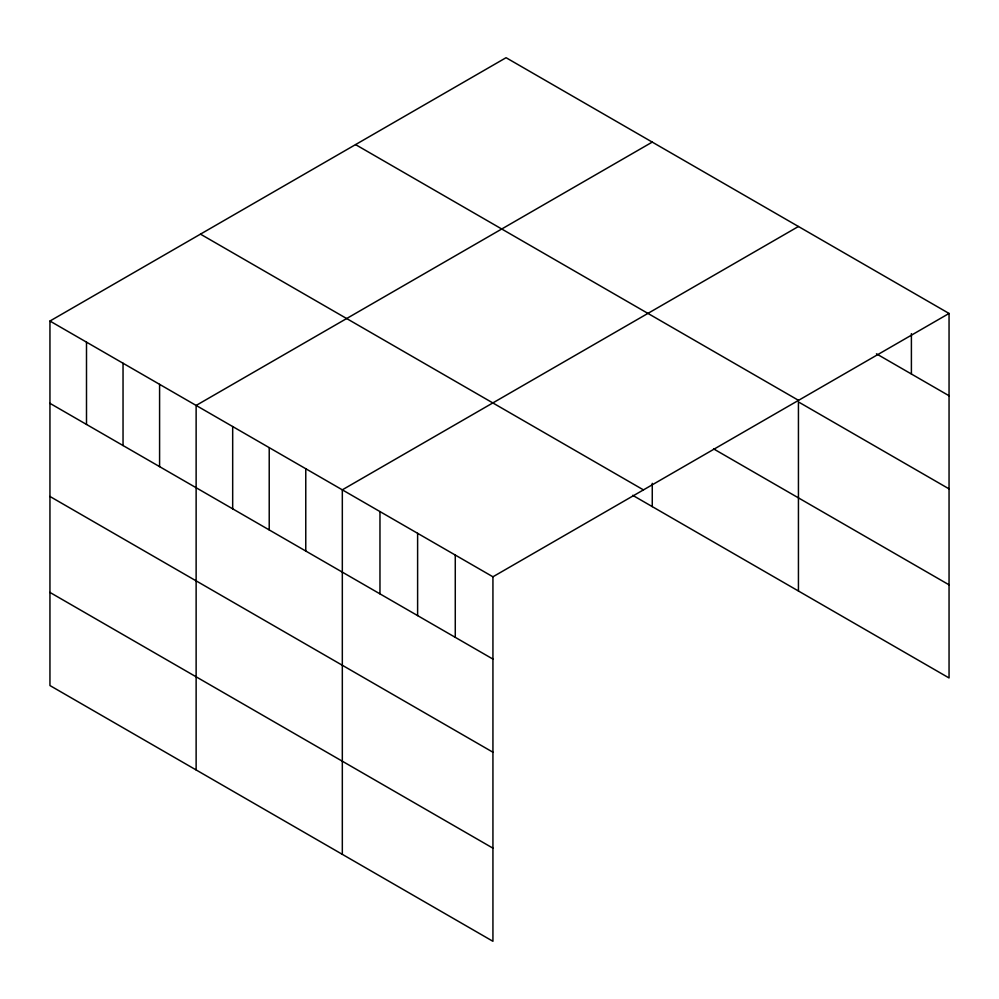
<?xml version="1.0" encoding="UTF-8"?>
<svg xmlns="http://www.w3.org/2000/svg" width="999" height="999" viewBox="0 0 999 999"><rect width="100%" height="100%" fill="white"/><g stroke="black" fill="none" stroke-linecap="round" stroke-linejoin="round"><path stroke-width="1.5" d="M949.05 313.449L492.932 576.798L492.932 941.295L49.95 685.551L49.95 321.041L506.068 57.705L949.05 313.449L949.05 677.959L632.679 495.304M652.26 142.095L196.129 405.444L196.129 769.942M798.438 226.498L342.32 489.835L342.32 854.345M876.435 353.821L949.05 395.754M355.557 144.605L798.526 400.349M949.05 488.873L798.438 401.923L798.438 590.996M713.598 448.888L949.05 584.827M200.474 234.141L643.443 489.885M49.95 321.041L492.932 576.798M49.95 403.334L492.932 659.09M49.95 496.466L492.932 752.222M49.95 592.419L492.932 848.163M911.4 333.641L911.4 374.013M652.26 483.316L652.26 506.605M455.269 555.057L455.269 637.35M417.619 533.316L417.619 615.609M379.97 511.575L379.97 593.868M305.769 468.743L305.769 551.036M269.218 447.639L269.218 529.932M232.68 426.536L232.68 508.841M159.59 384.34L159.59 466.633M123.039 363.236L123.039 445.542M86.501 342.145L86.501 424.438"/></g></svg>
